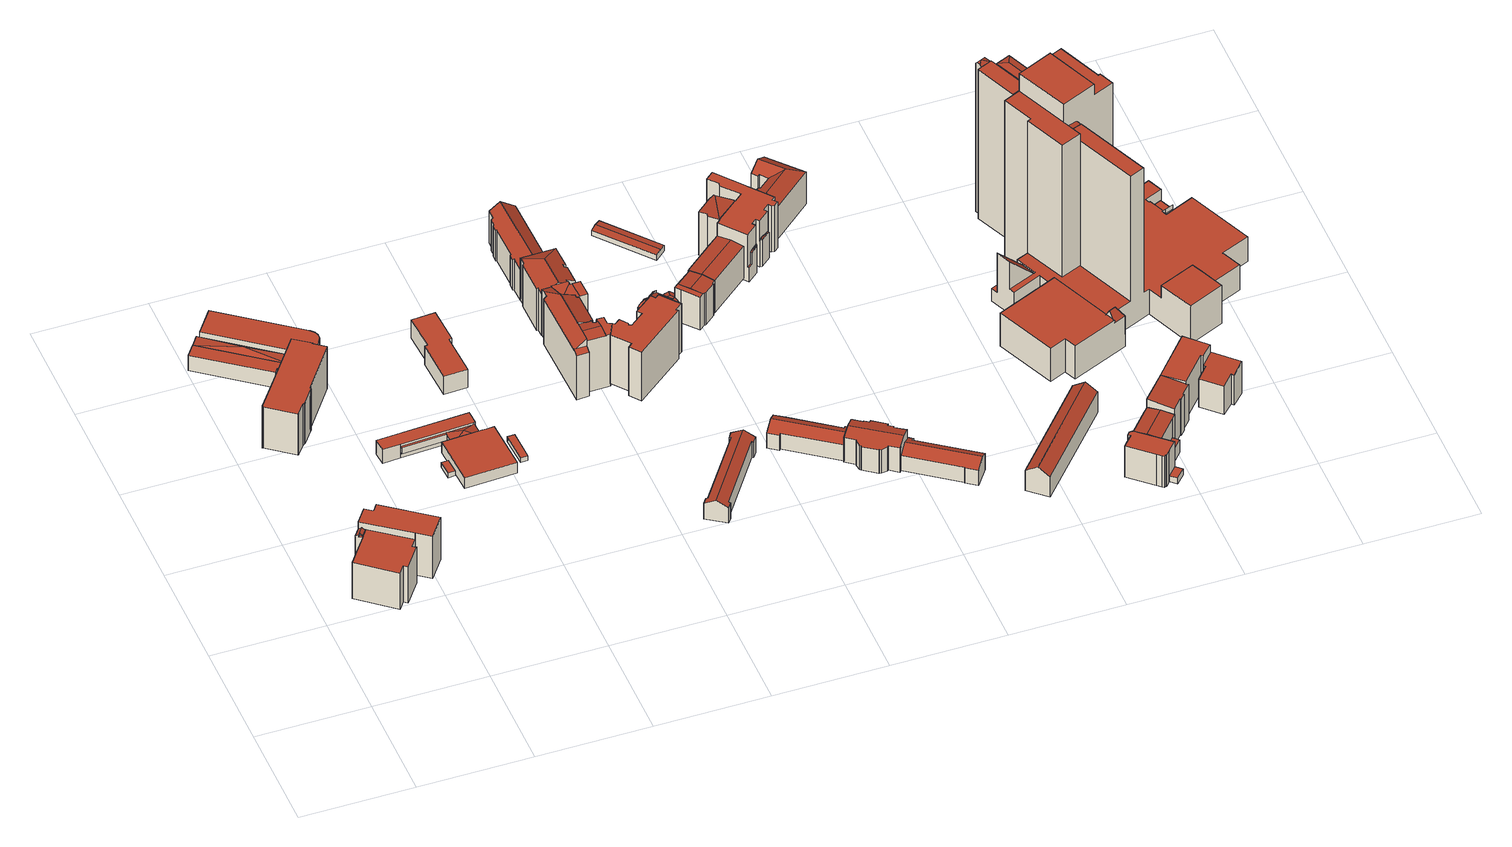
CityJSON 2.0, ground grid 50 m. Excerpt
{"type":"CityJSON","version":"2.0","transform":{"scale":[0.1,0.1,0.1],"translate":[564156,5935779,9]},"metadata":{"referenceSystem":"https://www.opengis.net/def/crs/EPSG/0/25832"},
"CityObjects":{
"building1":{"type":"Building","attributes":{"Gemeindeschluessel":"02000000","Geometrietyp2DReferenz":"3000","function":"31001_2010","roofType":"1000","measuredHeight":22.78,"storeysAboveGround":6},"geometry":[{"type":"MultiSurface","lod":"2","boundaries":[[[0,1,2,3]],[[4,0,5,6]],[[7,8,9,10]],[[10,9,11,12]],[[13,14,15,16]],[[16,15,17,18]],[[0,3,5]],[[19,20,21,22]],[[5,3,23,6]],[[24,25,19,22,13,16,18,7,10,12,26,27,28,29,30]],[[31,32,33,34,35,36,37,38]],[[26,12,11,39,4,6,23,40]],[[41,38,37,27,26,40]],[[31,38,41,2,1,42,43]],[[34,33,24,30]],[[35,34,30,29]],[[33,32,25,24]],[[36,35,29,28]],[[19,25,32,31,43,20]],[[37,36,28,27]],[[8,7,18,17]],[[14,13,22,21]],[[42,1,0,4,39]],[[41,40,23,3,2]],[[42,39,11,9,8,17,15,14,21,20,43]]],"semantics":{"surfaces":[{"type":"RoofSurface"},{"type":"WallSurface"},{"type":"GroundSurface"}],"values":[0,0,1,1,1,1,1,1,1,2,0,1,1,1,1,1,1,1,1,1,1,1,1,0,0]}}]},
"building2":{"type":"Building","attributes":{"Gemeindeschluessel":"02000000","Geometrietyp2DReferenz":"3000","function":"31001_2010","roofType":"1000","measuredHeight":22.19,"storeysAboveGround":6},"geometry":[{"type":"MultiSurface","lod":"2","boundaries":[[[44,45,46,47,48,49]],[[50,51,52]],[[51,53,54,52]],[[51,55,53]],[[50,56,55,51]],[[57,45,44,58]],[[58,44,49,59]],[[60,61,62,63]],[[63,62,64,65]],[[66,67,68,69]],[[69,68,70,71]],[[71,70,61,60]],[[72,73,74,75]],[[75,74,76,77]],[[77,76,78,79]],[[79,78,80,81]],[[81,80,82,83]],[[83,82,84,85]],[[85,84,86,87]],[[87,86,88,89]],[[89,88,90,91]],[[91,90,92,93]],[[93,92,94,95]],[[96,56,50,97]],[[46,98,99,47]],[[100,101,102,103]],[[103,102,104,105]],[[106,107,108,109]],[[109,108,110,111]],[[111,110,112,113]],[[113,112,114,115]],[[115,114,116,117]],[[117,116,118,119]],[[119,118,120,121]],[[95,94,122,123]],[[123,122,124,125]],[[126,54,53,55,56,96,127,128]],[[124,122,94,92,90,88,86,84,82,80,78,76,74,73,104,102,101,129,130,99,98,131,64,62,61,70,68,67]],[[132,133,100,103,105,72,75,77,79,81,83,85,87,89,91,93,95,123,125,66,69,71,60,63,65,134,57,58,59,126,128,135,136,137,106,109,111,113,115,117,119,121]],[[138,127,96,97,139,140,120,118,116,114,112,110,108,107,141,142]],[[126,59,49,48,52,54]],[[138,142,136,135]],[[127,138,135,128]],[[120,140,132,121]],[[100,133,129,101]],[[133,132,140,139,130,129]],[[72,105,104,73]],[[66,125,124,67]],[[134,65,64,131]],[[141,107,106,137]],[[142,141,137,136]],[[57,134,131,98,46,45]],[[47,99,130,139,97,50,52,48]]],"semantics":{"surfaces":[{"type":"RoofSurface"},{"type":"WallSurface"},{"type":"GroundSurface"}],"values":[0,0,0,0,0,1,1,1,1,1,1,1,1,1,1,1,1,1,1,1,1,1,1,1,1,1,1,1,1,1,1,1,1,1,1,1,1,0,2,0,1,1,1,1,1,1,1,1,1,1,1,1,1]}}]},
"building3":{"type":"Building","attributes":{"Gemeindeschluessel":"02000000","Geometrietyp2DReferenz":"3000","function":"51009_1610","roofType":"1000","measuredHeight":2.43},"geometry":[{"type":"MultiSurface","lod":"2","boundaries":[[[143,144,145,146]],[[147,148,149,150]],[[147,146,145,148]],[[148,145,144,149]],[[149,144,143,150]],[[150,143,146,147]]],"semantics":{"surfaces":[{"type":"RoofSurface"},{"type":"GroundSurface"},{"type":"WallSurface"}],"values":[0,1,2,2,2,2]}}]},
"building4":{"type":"Building","attributes":{"Gemeindeschluessel":"02000000","Geometrietyp2DReferenz":"3000","function":"31001_2050","roofType":"1000","measuredHeight":7.3,"storeysAboveGround":1},"geometry":[{"type":"MultiSurface","lod":"2","boundaries":[[[151,152,153,154,155,156,157]],[[158,159,160,161,162,163,164]],[[158,154,153,159]],[[159,153,152,160]],[[160,152,151,161]],[[162,157,156,163]],[[163,156,155,164]],[[162,161,151,157]],[[158,164,155,154]]],"semantics":{"surfaces":[{"type":"RoofSurface"},{"type":"GroundSurface"},{"type":"WallSurface"}],"values":[0,1,2,2,2,2,2,2,2]}}]},
"building5":{"type":"Building","attributes":{"Gemeindeschluessel":"02000000","Geometrietyp2DReferenz":"3000","function":"51009_1610","roofType":"3500","measuredHeight":5.25},"geometry":[{"type":"MultiSurface","lod":"2","boundaries":[[[165,166,167,168,169,170]],[[168,171,169]],[[172,168,167]],[[172,171,168]],[[165,170,173,174]],[[175,166,165,176]],[[177,174,173,178]],[[178,173,170,169,171,179]],[[175,176,177,178,179,180]],[[177,176,165,174]],[[180,179,171,172]],[[175,180,172,167,166]]],"semantics":{"surfaces":[{"type":"RoofSurface"},{"type":"WallSurface"},{"type":"GroundSurface"}],"values":[0,0,0,0,0,1,1,1,2,1,1,1]}}]},
"building6":{"type":"Building","attributes":{"Gemeindeschluessel":"02000000","Geometrietyp2DReferenz":"3000","function":"31001_3091","roofType":"1000","measuredHeight":5.69,"storeysAboveGround":1},"geometry":[{"type":"MultiSurface","lod":"2","boundaries":[[[181,182,183,184,185,186,187]],[[188,189,190,191,192,193,194]],[[188,187,186,189]],[[189,186,185,190]],[[190,185,184,191]],[[191,184,183,192]],[[192,183,182,193]],[[193,182,181,194]],[[194,181,187,188]]],"semantics":{"surfaces":[{"type":"RoofSurface"},{"type":"GroundSurface"},{"type":"WallSurface"}],"values":[0,1,2,2,2,2,2,2,2]}}]},
"building7":{"type":"Building","attributes":{"Gemeindeschluessel":"02000000","Geometrietyp2DReferenz":"3000","function":"51009_1610","roofType":"1000","measuredHeight":2.46},"geometry":[{"type":"MultiSurface","lod":"2","boundaries":[[[195,196,197,198]],[[199,200,201,202]],[[199,198,197,200]],[[200,197,196,201]],[[201,196,195,202]],[[202,195,198,199]]],"semantics":{"surfaces":[{"type":"RoofSurface"},{"type":"GroundSurface"},{"type":"WallSurface"}],"values":[0,1,2,2,2,2]}}]},
"building8":{"type":"Building","attributes":{"Gemeindeschluessel":"02000000","Geometrietyp2DReferenz":"3000","function":"31001_2420","roofType":"1000","measuredHeight":9.76,"storeysAboveGround":2},"geometry":[{"type":"MultiSurface","lod":"2","boundaries":[[[203,204,205,206,207,208,209,210]],[[211,212,213,214,215,216,217,218]],[[211,210,209,212]],[[212,209,208,213]],[[213,208,207,214]],[[214,207,206,215]],[[215,206,205,216]],[[216,205,204,217]],[[217,204,203,218]],[[218,203,210,211]]],"semantics":{"surfaces":[{"type":"RoofSurface"},{"type":"GroundSurface"},{"type":"WallSurface"}],"values":[0,1,2,2,2,2,2,2,2,2]}}]},
"building9":{"type":"Building","attributes":{"Gemeindeschluessel":"02000000","Geometrietyp2DReferenz":"3000","function":"31001_1100","roofType":"2100","measuredHeight":28.97,"storeysAboveGround":7},"geometry":[{"type":"MultiSurface","lod":"2","boundaries":[[[219,220,221,222,223]],[[224,225,226,227,228]],[[226,229,230,231,232]],[[233,234,235,236,237,230,229]],[[238,239,240,241,242,243,244,245,246]],[[247,248,249,250,251,252,253,254,239,255]],[[256,257,258,248,247]],[[259,260,261,262]],[[258,263,264,265,266,267,268,249]],[[269,270,271,272]],[[221,273,222]],[[274,223,222]],[[275,220,219,276]],[[226,225,229]],[[226,232,227]],[[229,225,246,245,233]],[[277,244,243,278]],[[278,243,242,279]],[[279,242,241,280]],[[239,238,281,255]],[[281,238,246,225]],[[239,254,240]],[[282,253,252,283]],[[283,252,251,284]],[[285,261,260,286]],[[235,259,262,236]],[[287,267,266,288]],[[288,266,265,289]],[[289,265,264,290]],[[257,263,258]],[[249,268,250]],[[276,219,223,274,270,269]],[[291,275,276,269,272,292,293,294,285,286,295,277,278,279,280,282,283,284,287,288,289,290]],[[281,225,224,271,270,274,222,273,296,297]],[[291,290,264,263,257,256,297,296]],[[258,249,248]],[[287,284,251,250,268,267]],[[282,280,241,240,254,253]],[[277,295,234,233,245,244]],[[295,286,260,259,235,234]],[[285,294,237,236,262,261]],[[294,293,231,230,237]],[[293,292,228,227,232,231]],[[275,291,296,273,221,220]],[[281,297,256,247,255]],[[292,272,271,224,228]]],"semantics":{"surfaces":[{"type":"RoofSurface"},{"type":"WallSurface"},{"type":"GroundSurface"}],"values":[0,0,0,0,0,0,0,0,0,1,1,1,1,1,1,1,1,1,1,1,1,1,1,1,1,1,1,1,1,1,1,1,2,0,1,1,1,1,1,1,1,1,1,1,1,1]}}]},
"building10":{"type":"Building","attributes":{"Gemeindeschluessel":"02000000","Geometrietyp2DReferenz":"3000","function":"31001_1010","roofType":"3100","measuredHeight":10.94,"storeysAboveGround":2},"geometry":[{"type":"MultiSurface","lod":"2","boundaries":[[[298,299,300,301,302,303,304,305]],[[306,307,308,309,310,311,299,298]],[[312,305,304,313]],[[313,304,303,314]],[[314,303,302,315]],[[315,302,301,316]],[[316,301,300,317]],[[318,311,310,319]],[[319,310,309,320]],[[320,309,308,321]],[[321,308,307,322]],[[322,307,306,323]],[[323,306,298,305,312]],[[317,300,299,311,318]],[[317,318,319,320,321,322,323,312,313,314,315,316]]],"semantics":{"surfaces":[{"type":"RoofSurface"},{"type":"WallSurface"},{"type":"GroundSurface"}],"values":[0,0,1,1,1,1,1,1,1,1,1,1,1,1,2]}}]},
"building11":{"type":"Building","attributes":{"Gemeindeschluessel":"02000000","Geometrietyp2DReferenz":"3000","function":"31001_1010","roofType":"3200","measuredHeight":26.16,"storeysAboveGround":7},"geometry":[{"type":"MultiSurface","lod":"2","boundaries":[[[324,325,326,327,328,329,330,331]],[[332,329,328,333]],[[327,334,335,336,337,338,339,340,333,328]],[[341,331,330,342]],[[343,326,325,344]],[[344,325,324,345]],[[345,324,331,341]],[[346,340,339,347]],[[347,339,338,348]],[[348,338,337,349]],[[349,337,336,350]],[[350,336,335,351]],[[351,335,334,352]],[[343,344,345,341,342,353,354,346,347,348,349,350,351,352]],[[346,354,333,340]],[[354,353,332,333]],[[343,352,334,327,326]],[[353,342,330,329,332]]],"semantics":{"surfaces":[{"type":"RoofSurface"},{"type":"WallSurface"},{"type":"GroundSurface"}],"values":[0,0,0,1,1,1,1,1,1,1,1,1,1,2,1,1,1,1]}}]},
"building12":{"type":"Building","attributes":{"Gemeindeschluessel":"02000000","Geometrietyp2DReferenz":"3000","function":"31001_1010","roofType":"3100","measuredHeight":20.67,"storeysAboveGround":5},"geometry":[{"type":"MultiSurface","lod":"2","boundaries":[[[355,356,357,358,359,360,361,362,363,364,365,366,367,368]],[[367,369,370,371,372,373,368]],[[374,359,358,375]],[[375,358,357,376]],[[376,357,356,377]],[[377,356,355,378]],[[379,366,365,380]],[[380,365,364,381]],[[381,364,363,382]],[[382,363,362,383]],[[383,362,361,384]],[[384,361,360,385]],[[385,360,359,374]],[[386,373,372,387]],[[387,372,371,388]],[[388,371,370,389]],[[389,370,369,390]],[[378,355,368,373,386]],[[390,369,367,366,379]],[[390,379,380,381,382,383,384,385,374,375,376,377,378,386,387,388,389]]],"semantics":{"surfaces":[{"type":"RoofSurface"},{"type":"WallSurface"},{"type":"GroundSurface"}],"values":[0,0,1,1,1,1,1,1,1,1,1,1,1,1,1,1,1,1,1,2]}}]},
"building13":{"type":"Building","attributes":{"Gemeindeschluessel":"02000000","Geometrietyp2DReferenz":"3000","function":"31001_1120","roofType":"1000","measuredHeight":26.1,"storeysAboveGround":7},"geometry":[{"type":"MultiSurface","lod":"2","boundaries":[[[391,392,393,394]],[[392,395,396,393]],[[397,398,399,392,391]],[[399,395,392]],[[400,401,402,403]],[[404,405,406,407]],[[408,409,410,411]],[[411,410,412,413]],[[414,415,416,417]],[[417,416,418,419]],[[420,421,422,423]],[[397,424,425,398]],[[426,427,428,429]],[[429,428,430,431]],[[431,430,432,433]],[[433,432,434,435]],[[436,396,395,399,398,425,427,426]],[[414,417,419,400,403,437,404,407,408,411,413,420,423,438,439,436,426,429,431,433,435]],[[418,416,415,434,432,430,428,427,425,424,440,422,421,412,410,409,406,405,441,402,401]],[[434,415,414,435]],[[439,438,440,424,397,391,394]],[[436,439,394,393,396]],[[422,440,438,423]],[[412,421,420,413]],[[418,401,400,419]],[[406,409,408,407]],[[441,405,404,437]],[[402,441,437,403]]],"semantics":{"surfaces":[{"type":"RoofSurface"},{"type":"WallSurface"},{"type":"GroundSurface"}],"values":[0,0,0,0,1,1,1,1,1,1,1,1,1,1,1,1,1,2,0,1,1,1,1,1,1,1,1,1]}}]},
"building14":{"type":"Building","attributes":{"Gemeindeschluessel":"02000000","Geometrietyp2DReferenz":"3000","function":"31001_1010","roofType":"3100","measuredHeight":13.82,"storeysAboveGround":2},"geometry":[{"type":"MultiSurface","lod":"2","boundaries":[[[442,443,444,445,446,447,448,449]],[[450,451,452,453,454,455,456,457,449,458]],[[456,459,460,461,462,463,464,442,457]],[[455,465,466,467,468,469,470,471,472,459]],[[473,474,475]],[[474,476,477,475]],[[474,478,479,480,481,482,483,484,476]],[[473,485,478,474]],[[486,447,446,487]],[[487,446,445,488]],[[488,445,444,489]],[[464,443,442]],[[449,448,458]],[[490,453,452,491]],[[491,452,451,492]],[[492,451,450,493]],[[475,463,462,473]],[[454,465,455]],[[459,472,460]],[[494,471,470,495]],[[495,470,469,496]],[[496,469,468,497]],[[497,468,467,498]],[[498,467,466,499]],[[500,484,483,501]],[[501,483,482,502]],[[502,482,481,503]],[[503,481,480,504]],[[504,480,479,505]],[[490,491,492,493,486,487,488,489,506,507,500,501,502,503,504,505,508,509,494,495,496,497,498,499]],[[507,506,464,463,475,477]],[[509,508,485,473,462,461]],[[508,505,479,478,485]],[[500,507,477,476,484]],[[494,509,461,460,472,471]],[[490,499,466,465,454,453]],[[455,459,456]],[[442,449,457]],[[486,493,450,458,448,447]],[[506,489,444,443,464]]],"semantics":{"surfaces":[{"type":"RoofSurface"},{"type":"WallSurface"},{"type":"GroundSurface"}],"values":[0,0,0,0,0,0,0,0,1,1,1,1,1,1,1,1,1,1,1,1,1,1,1,1,1,1,1,1,1,2,1,1,1,1,1,1,1,1,1,1]}}]},
"building15":{"type":"Building","attributes":{"Gemeindeschluessel":"02000000","Geometrietyp2DReferenz":"3000","function":"31001_1010","roofType":"3100","measuredHeight":10.68,"storeysAboveGround":2},"geometry":[{"type":"MultiSurface","lod":"2","boundaries":[[[510,511,512,513,514,515]],[[516,512,511,517]],[[517,511,510,518]],[[518,510,515,519]],[[520,521,522,523]],[[523,522,524,525]],[[525,524,526,527]],[[528,529,530,531]],[[532,516,517,518,519,520,523,525,527,528,531]],[[533,532,531,530]],[[529,528,527,526]],[[516,532,533,513,512]],[[520,519,515,514,521]],[[529,526,524,522,521,514,513,533,530]]],"semantics":{"surfaces":[{"type":"RoofSurface"},{"type":"WallSurface"},{"type":"GroundSurface"}],"values":[0,1,1,1,1,1,1,1,2,1,1,1,1,0]}}]},
"building16":{"type":"Building","attributes":{"Gemeindeschluessel":"02000000","Geometrietyp2DReferenz":"3000","function":"31001_2010","roofType":"3100","measuredHeight":17.9,"storeysAboveGround":6},"geometry":[{"type":"MultiSurface","lod":"2","boundaries":[[[534,535,536,537,538,539,540]],[[541,542,543,544,479,545,546,534,540]],[[547,548,549,550,551,552,553]],[[546,554,555,556,557,558,559,535,534]],[[560,561,554,546,545]],[[562,540,539,563]],[[563,539,538,564]],[[564,538,537,565]],[[565,537,536,566]],[[567,479,544,568]],[[568,544,543,569]],[[569,543,542,570]],[[570,542,541,571]],[[572,548,547]],[[553,552,573]],[[574,551,550,575]],[[575,550,549,576]],[[577,559,558,578]],[[578,558,557,579]],[[579,557,556,580]],[[580,556,555,581]],[[560,582,583,561]],[[584,585,586,587]],[[588,589,590,591]],[[591,590,592,593]],[[584,587,574,575,576,594,567,568,569,570,571,562,563,564,565,566,577,578,579,580,581,595,596,588,591,593]],[[567,594,597,582,560,545,479]],[[595,581,555,554,561,583]],[[588,596,598,599,589]],[[585,584,593,592]],[[547,553,600]],[[598,596,595,583]],[[574,587,586,573,552,551]],[[594,576,549,548,572,597]],[[562,571,541,540]],[[577,566,536,535,559]],[[600,553,573,586,585,592,590,589,599]],[[600,599,598,583,582,597,572,547]]],"semantics":{"surfaces":[{"type":"RoofSurface"},{"type":"WallSurface"},{"type":"GroundSurface"}],"values":[0,0,0,0,0,1,1,1,1,1,1,1,1,1,1,1,1,1,1,1,1,1,1,1,1,2,1,1,1,1,1,1,1,1,1,1,0,0]}}]},
"building17":{"type":"Building","attributes":{"Gemeindeschluessel":"02000000","Geometrietyp2DReferenz":"3000","function":"31001_2460","roofType":"3100","measuredHeight":3.39,"storeysAboveGround":1},"geometry":[{"type":"MultiSurface","lod":"2","boundaries":[[[601,602,603,604]],[[602,605,606,603]],[[607,601,604,608]],[[609,606,605,610]],[[610,605,602,601,607]],[[608,604,603,606,609]],[[608,609,610,607]]],"semantics":{"surfaces":[{"type":"RoofSurface"},{"type":"WallSurface"},{"type":"GroundSurface"}],"values":[0,0,1,1,1,1,2]}}]},
"building18":{"type":"Building","attributes":{"name":"Griechisch-Orthoxe Kirche","Gemeindeschluessel":"02000000","Geometrietyp2DReferenz":"3000","function":"31001_3040","roofType":"3100","measuredHeight":14.42,"storeysAboveGround":1},"geometry":[{"type":"MultiSurface","lod":"2","boundaries":[[[611,612,613,614,615,616,617,618,619,620,621,622,623,624]],[[625,626,627,628]],[[629,630,631,632]],[[632,631,633,634]],[[634,633,635,636]],[[637,638,639,640]],[[640,639,626,625]],[[641,623,622,642]],[[642,622,621,643]],[[643,621,620,644]],[[644,620,619,645]],[[645,619,618,646]],[[646,618,617,647]],[[647,617,616,648]],[[648,616,615,649]],[[649,615,614,650]],[[650,614,613,651]],[[651,613,612,652]],[[653,654,655,656]],[[656,655,657,658]],[[658,657,659,660]],[[660,659,661,662]],[[662,661,663,664]],[[629,632,634,636,653,656,658,660,662,664,637,640,625,628,641,642,643,644,645,646,647,648,649,650,651,652]],[[638,637,664,663]],[[654,653,636,635]],[[629,652,612,611,630]],[[641,628,627,624,623]],[[654,635,633,631,630,611,624,627,626,639,638,663,661,659,657,655]]],"semantics":{"surfaces":[{"type":"RoofSurface"},{"type":"WallSurface"},{"type":"GroundSurface"}],"values":[0,1,1,1,1,1,1,1,1,1,1,1,1,1,1,1,1,1,1,1,1,1,1,2,1,1,1,1,0]}}]},
"building19":{"type":"Building","attributes":{"Gemeindeschluessel":"02000000","Geometrietyp2DReferenz":"3000","function":"31001_1010","roofType":"3100","measuredHeight":17.91,"storeysAboveGround":6},"geometry":[{"type":"MultiSurface","lod":"2","boundaries":[[[665,666,667,668]],[[669,668,667,670]],[[665,671,672,666]],[[673,674,675,669,670,676,677,678]],[[679,680,681,672,671,682,683]],[[684,680,679,685]],[[679,683,674,673,685]],[[684,685,673,678]],[[678,677,681,680,684]],[[672,681,677,676]],[[669,675,682,671,665,668]],[[676,670,667,666,672]],[[683,682,675,674]]],"semantics":{"surfaces":[{"type":"RoofSurface"},{"type":"WallSurface"},{"type":"GroundSurface"}],"values":[0,1,1,2,0,0,1,1,1,1,1,1,1]}}]},
"building20":{"type":"Building","attributes":{"Gemeindeschluessel":"02000000","Geometrietyp2DReferenz":"3000","function":"31001_1110","roofType":"3100","measuredHeight":10.46,"storeysAboveGround":2},"geometry":[{"type":"MultiSurface","lod":"2","boundaries":[[[686,687,688,689,690,691]],[[692,688,687,693]],[[693,687,686,694]],[[694,686,691,695]],[[696,697,698,699]],[[699,698,700,701]],[[702,703,704,705]],[[692,693,694,695,706,702,705,696,699,701]],[[697,696,705,704]],[[703,702,706,707]],[[692,701,700,689,688]],[[706,695,691,690,707]],[[703,707,690,689,700,698,697,704]]],"semantics":{"surfaces":[{"type":"RoofSurface"},{"type":"WallSurface"},{"type":"GroundSurface"}],"values":[0,1,1,1,1,1,1,2,1,1,1,1,0]}}]},
"building21":{"type":"Building","attributes":{"Gemeindeschluessel":"02000000","Geometrietyp2DReferenz":"3000","function":"31001_1120","roofType":"1000","measuredHeight":24.84,"storeysAboveGround":6},"geometry":[{"type":"MultiSurface","lod":"2","boundaries":[[[708,709,710,711,712,713,714]],[[715,716,711,710]],[[717,718,719,720]],[[721,722,723]],[[724,725,726,721,723]],[[727,726,725]],[[728,729,730]],[[731,732,733,729,728]],[[734,732,731]],[[735,714,713,736]],[[736,713,712,737]],[[738,709,708,739]],[[739,708,714,735]],[[740,741,742,743]],[[744,715,710,745]],[[729,746,747,730]],[[748,747,749,750]],[[750,749,751,752]],[[752,751,753,754]],[[718,724,723,719]],[[755,756,757,758]],[[758,757,759,760]],[[761,762,763,764]],[[765,766,767,768]],[[769,770,771,772]],[[754,753,773,722,721,726,727,774]],[[775,734,731,728,730,747,748]],[[761,764,776,777,775,748,750,752,754,774,778,740,743,738,739,735,736,737,779,780,781,782,783,765,768,755,758,760,769,772]],[[784,773,753,751,749,747,746,785,763,762,771,770,759,757,756,767,766,786,787,788,789,744,745,742,741]],[[784,741,740,778,717,720]],[[789,788,781,780]],[[763,785,776,764]],[[767,756,755,768]],[[778,774,727,725,724,718,717]],[[775,777,733,732,734]],[[771,762,761,772]],[[759,770,769,760]],[[788,787,782,781]],[[786,766,765,783]],[[787,786,783,782]],[[777,776,785,746,729,733]],[[780,779,716,715,744,789]],[[773,784,720,719,723,722]],[[738,743,742,745,710,709]],[[779,737,712,711,716]]],"semantics":{"surfaces":[{"type":"RoofSurface"},{"type":"WallSurface"},{"type":"GroundSurface"}],"values":[0,0,0,0,0,0,0,0,0,1,1,1,1,1,1,1,1,1,1,1,1,1,1,1,1,1,1,2,0,1,1,1,1,1,1,1,1,1,1,1,1,1,1,1,1]}}]},
"building22":{"type":"Building","attributes":{"Gemeindeschluessel":"02000000","Geometrietyp2DReferenz":"3000","function":"31001_1010","roofType":"3100","measuredHeight":20.92,"storeysAboveGround":5},"geometry":[{"type":"MultiSurface","lod":"2","boundaries":[[[790,791,792,793]],[[793,792,794,795]],[[755,796,797,798]],[[758,755,798,799,800,790,793,795,801,802]],[[803,804,805,806,807,797,796]],[[803,796,755,758,808]],[[791,790,800,806,805]],[[809,802,801,810]],[[801,795,794,811,810]],[[808,758,802,809]],[[807,806,800,799]],[[797,807,799,798]],[[804,809,810,811]],[[804,811,794,792,791,805]],[[808,809,804,803]]],"semantics":{"surfaces":[{"type":"WallSurface"},{"type":"GroundSurface"},{"type":"RoofSurface"}],"values":[0,0,0,1,2,0,0,0,0,0,0,0,2,2,2]}}]},
"building23":{"type":"Building","attributes":{"Gemeindeschluessel":"02000000","Geometrietyp2DReferenz":"3000","function":"31001_1010","roofType":"3100","measuredHeight":14.62,"storeysAboveGround":3},"geometry":[{"type":"MultiSurface","lod":"2","boundaries":[[[812,813,814,815]],[[816,814,813,817]],[[818,816,817,819]],[[819,817,813,812,820]],[[821,815,814,816,818]],[[820,812,815,821]],[[820,821,818,819]]],"semantics":{"surfaces":[{"type":"RoofSurface"},{"type":"WallSurface"},{"type":"GroundSurface"}],"values":[0,0,1,1,1,1,2]}}]},
"building24":{"type":"Building","attributes":{"Gemeindeschluessel":"02000000","Geometrietyp2DReferenz":"3000","function":"31001_1120","roofType":"1000","measuredHeight":16.77,"storeysAboveGround":5},"geometry":[{"type":"MultiSurface","lod":"2","boundaries":[[[822,823,824,825]],[[826,827,828,829]],[[830,831,832,833]],[[833,832,834,835]],[[835,834,836,837]],[[837,836,838,839]],[[839,838,840,841]],[[841,840,827,826]],[[842,843,844,845]],[[845,844,846,847]],[[847,846,848,849]],[[849,848,850,851]],[[851,850,852,853]],[[824,854,855,825]],[[856,823,822,857]],[[858,830,833,835,837,839,841,826,829,842,845,847,849,851,853,856,857]],[[854,824,823,856,853,852]],[[858,857,822,825,855]],[[831,830,858,855]],[[843,842,829,828]],[[843,828,827,840,838,836,834,832,831,855,854,852,850,848,846,844]]],"semantics":{"surfaces":[{"type":"RoofSurface"},{"type":"WallSurface"},{"type":"GroundSurface"}],"values":[0,1,1,1,1,1,1,1,1,1,1,1,1,1,1,2,1,1,1,1,0]}}]},
"building25":{"type":"Building","attributes":{"Gemeindeschluessel":"02000000","Geometrietyp2DReferenz":"3000","function":"31001_1130","roofType":"3100","measuredHeight":17.39,"storeysAboveGround":5},"geometry":[{"type":"MultiSurface","lod":"2","boundaries":[[[859,860,861,862,863]],[[862,864,865,863]],[[866,867,868,869]],[[870,871,872,873]],[[873,872,874,875]],[[876,861,860,877]],[[877,860,859,878]],[[866,869,879,870,873,875,880,881,876,877,878]],[[880,875,874,882,883]],[[866,878,859,863,865,867]],[[876,881,884,864,862,861]],[[884,881,880,883]],[[879,869,868,885,886]],[[871,870,879,886]],[[885,868,867,865,864,884,883,882]],[[885,882,874,872,871,886]]],"semantics":{"surfaces":[{"type":"RoofSurface"},{"type":"WallSurface"},{"type":"GroundSurface"}],"values":[0,1,1,1,1,1,1,2,1,1,1,1,1,1,0,0]}}]},
"building26":{"type":"Building","attributes":{"Gemeindeschluessel":"02000000","Geometrietyp2DReferenz":"3000","function":"31001_1010","roofType":"1000","measuredHeight":20.57,"storeysAboveGround":5},"geometry":[{"type":"MultiSurface","lod":"2","boundaries":[[[887,888,889,890,891,892,893,894,895]],[[896,897,898,899,900,901,902,903,904]],[[896,895,894,897]],[[897,894,893,898]],[[898,893,892,899]],[[899,892,891,900]],[[900,891,890,901]],[[901,890,889,902]],[[902,889,888,903]],[[903,888,887,904]],[[904,887,895,896]]],"semantics":{"surfaces":[{"type":"RoofSurface"},{"type":"GroundSurface"},{"type":"WallSurface"}],"values":[0,1,2,2,2,2,2,2,2,2,2]}}]},
"building27":{"type":"Building","attributes":{"Gemeindeschluessel":"02000000","Geometrietyp2DReferenz":"3000","function":"31001_1010","roofType":"1000","measuredHeight":20.24,"storeysAboveGround":4},"geometry":[{"type":"MultiSurface","lod":"2","boundaries":[[[905,906,907,908]],[[908,907,909,910]],[[909,907,906,911,912,913]],[[905,908,910,914,915,916]],[[914,910,909,913]],[[905,916,911,906]],[[916,915,912,911]],[[915,914,913,912]]],"semantics":{"surfaces":[{"type":"WallSurface"},{"type":"RoofSurface"},{"type":"GroundSurface"}],"values":[0,0,1,2,0,0,0,0]}}]},
"building28":{"type":"Building","attributes":{"Gemeindeschluessel":"02000000","Geometrietyp2DReferenz":"3000","function":"31001_1010","roofType":"1000","measuredHeight":17.26,"storeysAboveGround":4},"geometry":[{"type":"MultiSurface","lod":"2","boundaries":[[[917,918,919,920,921,922,923,924]],[[925,926,927,928,929,930,931,932]],[[925,924,923,926]],[[926,923,922,927]],[[927,922,921,928]],[[928,921,920,929]],[[929,920,919,930]],[[930,919,918,931]],[[931,918,917,932]],[[932,917,924,925]]],"semantics":{"surfaces":[{"type":"RoofSurface"},{"type":"GroundSurface"},{"type":"WallSurface"}],"values":[0,1,2,2,2,2,2,2,2,2]}}]},
"building29":{"type":"Building","attributes":{"Gemeindeschluessel":"02000000","Geometrietyp2DReferenz":"3000","function":"31001_3020","roofType":"1000","measuredHeight":93.83,"storeysAboveGround":21},"geometry":[{"type":"MultiSurface","lod":"2","boundaries":[[[933,934,935,936,937]],[[938,939,940,941,942,943,944,945]],[[946,947,948,949]],[[950,947,946]],[[951,952,953,947,950]],[[953,954,948,947]],[[955,956,957,958]],[[959,960,961,939,962]],[[956,963,964,965,957]],[[964,966,965]],[[963,967,966,964]],[[968,969,970,971]],[[972,968,971]],[[973,969,968,972]],[[967,963,956]],[[974,975,976,977,978]],[[979,980,981,982,983]],[[984,985,986,981,980]],[[986,987,982,981]],[[988,989,990,991]],[[992,993,994,995]],[[996,997,998,999]],[[1000,1001,1002,1003]],[[1004,937,936,1005]],[[934,933,1006]],[[934,1007,935]],[[1008,945,944,1009]],[[951,944,943,952]],[[958,941,940,955]],[[939,938,962]],[[1010,1011,1012,1013]],[[1014,1015,1016,1017]],[[984,1018,985]],[[1019,1020,1021,1022,1023]],[[994,1024,1025,995]],[[960,972,971,961]],[[975,974,1026]],[[975,1027,976]],[[1028,983,982,1025]],[[1029,1030,1020,1019]],[[995,1025,982,987,992]],[[1031,1032,1033,1034]],[[1035,1036,1037,1038]],[[1039,1040,1041,1042]],[[1043,1044,1045,1046]],[[1046,1045,1047,1048]],[[996,991,990,997]],[[1049,1050,1051,1052]],[[988,1053,1054,989]],[[1055,1056,1057,1041,1040,1058]],[[1059,1060,1061,1003,1002]],[[1009,944,951,950,946,949,1062]],[[1063,942,941,958,957,965,966,1064]],[[1064,966,967,1065,1066,1067]],[[1034,1033,1068,1069,1070,1071,978,977,1072]],[[1073,1074,1075,1076,1030,1029,1077,1078]],[[1079,1080,1081,1082]],[[1083,1055,1058,1084,1074,1073]],[[1050,1049,1080,1079,1032,1031]],[[1085,1086,1038,1037]],[[1087,1088,1089,1090]],[[1091,993,992,987,986,985,1018,1092,1093]],[[1023,1022,1094,1013,1012]],[[1075,1074,1084,1039,1042,1047,1045,1044,1089,1088,1085,1037,1036,1054,1053,1095,1096,1097,1051,1050,1031,1034,1072]],[[1098,1099,1068,1033,1032,1079,1082,1066,1065,1100]],[[1070,1069,1101,1102,1103]],[[1071,1104,1016,1015,1094,1022,1021]],[[1105,1060,1028,1025,1024,1077,1029,1019,1023,1012,1011,1007,934,1006,1106]],[[1043,1046,1048,1107,1108,1083,1073,1078,1091,1093,1109,1000,1003,1061,1110,1111,1112,1014,1017,1113,1008,1009,1062,1114,1063,1064,1067,1081,1080,1049,1052,1115,1116,1117,1118,1035,1038,1086,1087,1090]],[[1119,1092,1018,984,979,1059,1002,1001]],[[1004,1005,1010,1013,1120]],[[1004,1120,1112,1111,1106,1006,933,937]],[[1063,1114,954,953,952,943,942]],[[1008,1113,1102,959,962,938,945]],[[1120,1013,1094,1015,1014,1112]],[[1110,1061,1060,1105]],[[961,971,970,1100,1065,967,956,955,940,939]],[[1102,1101,1099,1098,973,972,960,959]],[[1104,1071,1070,1103]],[[1101,1069,1068,1099]],[[1076,1075,1072,977,976,1027]],[[1115,1052,1051,1097]],[[1118,1117,998,997,990,989,1054]],[[1087,1086,1085,1088]],[[1043,1090,1089,1044]],[[1108,1107,1057,1056]],[[1107,1048,1047,1042,1041,1057]],[[1083,1108,1056,1055]],[[1035,1118,1054,1036]],[[1039,1084,1058,1040]],[[1095,1053,988,991,996,999]],[[1117,1116,1096,1095,999,998]],[[1116,1115,1097,1096]],[[979,984,980]],[[1081,1067,1066,1082]],[[1098,1100,970,969,973]],[[1091,1078,1077,1024,994,993]],[[1071,1021,1020,1026,974,978]],[[1113,1017,1016,1104,1103,1102]],[[1007,1011,1010,1005,936,935]],[[1114,1062,949,948,954]],[[1059,979,983,1028,1060]],[[1111,1110,1105,1106]],[[1092,1119,1109,1093]],[[1119,1001,1000,1109]],[[1076,1027,975,1026,1020,1030]]],"semantics":{"surfaces":[{"type":"RoofSurface"},{"type":"WallSurface"},{"type":"GroundSurface"}],"values":[0,0,0,0,0,0,0,0,0,0,0,0,0,0,0,0,0,0,0,0,0,0,1,1,1,1,1,1,1,1,1,1,1,1,1,1,1,1,1,1,1,1,1,1,1,1,1,1,1,0,1,1,1,1,1,1,1,1,1,1,1,1,1,0,0,0,0,0,2,0,0,1,1,1,1,1,1,1,1,1,1,1,1,1,1,1,1,1,1,1,1,1,1,1,1,1,1,1,1,1,1,1,1,1,1,0]}}]}
},
"vertices":[
[236,719,219],[256,746,219],[243,755,229],[224,729,229],[230,711,219],[224,729,219],[217,720,219],[139,586,29],[139,586,223],[173,633,223],[173,633,29],[231,710,223],[231,710,29],[336,483,29],[336,483,223],[320,495,223],[320,495,29],[294,459,223],[294,459,29],[394,590,29],[394,590,223],[408,580,223],[408,580,29],[217,720,229],[476,581,29],[419,624,29],[204,729,29],[277,827,29],[310,802,29],[333,833,29],[545,674,29],[419,623,257],[419,624,257],[476,581,257],[545,674,257],[333,833,257],[310,802,257],[277,827,257],[231,764,257],[230,711,223],[204,729,219],[231,764,219],[256,746,223],[419,623,223],
[291,1846,102],[304,1865,102],[341,1837,102],[364,1867,102],[39,2111,102],[3,2062,102],[364,1867,100],[217,2011,120],[39,2111,100],[73,2152,101],[71,2154,100],[393,1912,101],[396,1910,100],[304,1865,20],[291,1846,20],[3,2062,20],[118,1539,20],[118,1539,242],[119,1542,242],[119,1542,20],[214,1667,242],[214,1667,20],[121,1536,20],[121,1536,242],[119,1538,242],[119,1538,20],[118,1538,242],[118,1538,20],[337,1580,20],[337,1580,242],[335,1575,242],[335,1575,20],[334,1566,242],[334,1566,20],[332,1563,242],[332,1563,20],[286,1502,242],[286,1502,20],[283,1499,242],[283,1499,20],[275,1495,242],[275,1495,20],[272,1493,242],[272,1493,20],[239,1450,242],[239,1450,20],[238,1449,242],[238,1449,20],[237,1449,242],[237,1449,20],[236,1449,242],[236,1449,20],[396,1910,82],[364,1867,82],[341,1837,242],[364,1867,242],[479,1775,20],[479,1775,242],[480,1772,242],[480,1772,20],[479,1770,242],[479,1770,20],[507,2049,20],[507,2049,82],[511,2046,82],[511,2046,20],[525,2031,82],[525,2031,20],[527,2027,82],[527,2027,20],[532,2013,82],[532,2013,20],[532,2008,82],[532,2008,20],[531,1993,82],[531,1993,20],[529,1989,82],[529,1989,20],[235,1449,242],[235,1449,20],[235,1450,242],[235,1450,20],[71,2154,20],[400,1907,82],[400,1907,20],[432,1811,242],[435,1814,242],[342,1837,242],[452,1838,20],[432,1811,20],[342,1837,20],[428,1945,20],[99,2192,20],[178,2296,20],[428,1945,82],[435,1814,82],[452,1838,82],[178,2296,82],[99,2192,82],
[730,1080,81],[761,1082,81],[757,1149,81],[726,1148,81],[726,1148,56],[757,1149,56],[761,1082,56],[730,1080,56],
[928,1313,88],[932,1313,88],[929,1369,88],[929,1373,88],[529,1352,88],[533,1292,88],[609,1296,88],[929,1373,15],[929,1369,15],[932,1313,15],[928,1313,15],[609,1296,15],[533,1292,15],[529,1352,15],
[805,1295,79],[808,1228,79],[809,1228,79],[868,1271,99],[805,1306,79],[804,1306,79],[928,1313,79],[932,1235,79],[609,1296,79],[610,1284,79],[808,1228,46],[805,1295,46],[610,1284,46],[609,1296,46],[928,1313,46],[932,1235,46],
[769,999,113],[995,1011,113],[983,1237,113],[951,1235,113],[932,1235,113],[808,1228,113],[757,1226,113],[757,1226,56],[808,1228,56],[932,1235,56],[951,1235,56],[983,1237,56],[995,1011,56],[769,999,56],
[1029,1061,81],[1060,1062,81],[1055,1197,81],[1024,1196,81],[1024,1196,56],[1055,1197,56],[1060,1062,56],[1029,1061,56],
[904,1591,102],[1007,1596,102],[998,1785,102],[1012,1786,102],[1003,1949,102],[899,1944,102],[908,1783,102],[895,1782,102],[895,1782,4],[908,1783,4],[899,1944,4],[1003,1949,4],[1012,1786,4],[998,1785,4],[1007,1596,4],[904,1591,4],
[1370,1338,278],[1423,1340,278],[1422,1364,294],[1379,1363,294],[1370,1363,294],[1376,1717,297],[1417,1642,331],[1416,1728,292],[1415,1742,286],[1375,1741,286],[1417,1642,293],[1487,1731,292],[1487,1743,292],[1415,1742,292],[1478,1643,293],[1478,1644,293],[1499,1644,292],[1497,1723,292],[1487,1723,292],[1421,1467,333],[1454,1467,319],[1482,1467,307],[1482,1485,307],[1494,1485,302],[1491,1629,302],[1478,1629,307],[1478,1643,307],[1417,1642,333],[1422,1415,329],[1504,1416,329],[1503,1453,322],[1503,1467,319],[1502,1467,319],[1494,1449,322],[1482,1455,321],[1482,1467,319],[1421,1467,319],[1423,1365,319],[1505,1366,319],[1504,1380,322],[1499,1644,293],[1533,1645,293],[1531,1724,293],[1497,1723,293],[1505,1366,322],[1524,1367,322],[1551,1422,322],[1534,1430,322],[1534,1467,322],[1503,1467,322],[1363,1687,43],[1363,1687,286],[1376,1687,297],[1376,1687,43],[1422,1364,331],[1370,1363,286],[1423,1340,43],[1370,1338,43],[1478,1629,43],[1491,1629,43],[1494,1485,43],[1482,1485,43],[1421,1467,331],[1482,1455,43],[1494,1449,43],[1502,1467,43],[1531,1724,43],[1533,1645,43],[1534,1467,43],[1534,1430,43],[1551,1422,43],[1524,1367,43],[1422,1365,43],[1375,1741,43],[1487,1743,43],[1487,1723,43],[1478,1644,43],[1422,1365,331],[1423,1365,331],
[1622,442,195],[1867,789,195],[1826,819,167],[1808,793,167],[1815,788,172],[1605,491,172],[1598,496,167],[1580,471,167],[1663,413,167],[1680,437,167],[1674,441,171],[1884,738,171],[1890,734,167],[1908,760,167],[1580,471,85],[1598,496,85],[1605,491,85],[1815,788,85],[1808,793,85],[1826,819,85],[1908,760,85],[1890,734,85],[1884,738,85],[1674,441,85],[1680,437,85],[1663,413,85],
[1367,1777,260],[1374,1777,263],[1375,1741,263],[1447,1742,298],[1444,1890,298],[1370,1961,263],[1370,1928,263],[1364,1928,260],[1370,1968,260],[1521,1971,260],[1487,1743,279],[1487,1766,279],[1525,1767,260],[1524,1851,260],[1511,1851,266],[1510,1867,266],[1523,1867,260],[1364,1928,37],[1370,1928,37],[1375,1741,37],[1374,1777,37],[1367,1777,37],[1523,1867,37],[1510,1867,37],[1511,1851,37],[1524,1851,37],[1525,1767,37],[1487,1766,37],[1487,1743,37],[1370,1968,37],[1521,1971,37],
[1371,2322,205],[1372,2278,205],[1363,2278,198],[1364,2246,198],[1359,2246,195],[1359,2216,195],[1364,2216,198],[1368,2063,198],[1363,2063,194],[1363,2033,194],[1368,2033,198],[1370,1968,198],[1428,1969,240],[1419,2323,240],[1483,1970,200],[1482,2008,200],[1490,2008,194],[1483,2315,194],[1482,2325,194],[1359,2246,33],[1364,2246,33],[1363,2278,33],[1372,2278,33],[1371,2322,33],[1370,1968,33],[1368,2033,33],[1363,2033,33],[1363,2063,33],[1368,2063,33],[1364,2216,33],[1359,2216,33],[1482,2325,33],[1483,2315,33],[1490,2008,33],[1482,2008,33],[1483,1970,33],
[1714,1492,283],[1730,1526,302],[1702,1520,288],[1696,1515,283],[1737,1540,294],[1733,1545,288],[1715,1492,282],[1752,1521,282],[1745,1529,294],[1522,1363,60],[1522,1363,321],[1524,1367,321],[1524,1367,60],[1563,1417,60],[1563,1417,321],[1586,1435,321],[1586,1435,60],[1612,1401,60],[1612,1401,321],[1610,1392,321],[1610,1392,60],[1623,1388,321],[1623,1388,60],[1602,1224,60],[1602,1224,321],[1565,1271,321],[1565,1271,60],[1583,1286,321],[1583,1286,60],[1684,1435,60],[1684,1435,321],[1668,1455,321],[1668,1455,60],[1715,1492,321],[1752,1521,321],[1766,1502,60],[1766,1502,321],[1783,1515,321],[1783,1515,60],[1849,1434,321],[1849,1434,60],[1818,1409,321],[1818,1409,60],[1825,1400,321],[1825,1400,60],[1733,1545,60],[1551,1422,60],[1715,1491,60],[1696,1515,60],[1715,1491,321],[1551,1422,321],
[1814,1662,186],[1834,1678,186],[1825,1688,174],[1794,1662,174],[1785,1672,162],[1741,1635,162],[1757,1615,186],[1769,1625,186],[1769,1601,179],[1760,1594,174],[1796,1550,174],[1810,1561,182],[1816,1554,182],[1825,1561,187],[1845,1578,199],[1791,1643,199],[1757,1615,179],[1865,1595,187],[1888,1613,174],[1888,1614,174],[1888,1614,173],[1835,1679,173],[1834,1678,174],[1816,1554,187],[1832,1535,166],[1834,1537,166],[1849,1519,145],[1884,1547,145],[1872,1561,161],[1907,1590,161],[1888,1613,187],[1888,1614,103],[1875,1658,123],[1835,1679,103],[1864,1695,106],[1857,1697,103],[1890,1651,116],[1883,1658,116],[1886,1664,109],[1878,1669,113],[1872,1676,113],[1869,1685,110],[1868,1694,104],[1907,1630,103],[1741,1635,61],[1785,1672,61],[1794,1662,61],[1825,1688,61],[1810,1561,61],[1796,1550,61],[1760,1594,61],[1769,1601,61],[1907,1590,61],[1872,1561,61],[1884,1547,61],[1849,1519,61],[1834,1537,61],[1832,1535,61],[1868,1694,61],[1869,1685,61],[1872,1676,61],[1878,1669,61],[1886,1664,61],[1883,1658,61],[1834,1678,61],[1857,1697,61],[1907,1630,61],[1888,1614,61],
[2001,734,169],[2005,741,172],[2218,588,172],[2248,629,194],[1991,813,194],[1957,766,169],[2218,588,87],[2005,741,87],[2001,734,87],[1957,766,87],[2016,848,87],[2016,848,176],[2059,817,176],[2059,817,87],[2251,679,176],[2251,679,87],[2261,693,168],[2261,693,87],[2287,673,87],[2287,673,169],[2282,666,173],[2282,666,87],[2277,669,87],[2277,669,173],
[1899,1690,127],[1904,1720,119],[1896,1721,117],[1886,1719,116],[1877,1713,116],[1871,1705,117],[1868,1694,119],[1869,1685,117],[1872,1676,116],[1878,1669,117],[1886,1664,118],[1906,1631,116],[1910,1675,127],[1927,1605,239],[1907,1629,239],[1888,1614,239],[1907,1590,239],[1962,1524,239],[1981,1540,239],[1963,1562,239],[1954,1671,116],[1935,1695,116],[1926,1697,118],[1923,1706,116],[1916,1714,117],[1907,1720,118],[1906,1630,115],[1955,1670,115],[1868,1694,63],[1871,1705,63],[1877,1713,63],[1886,1719,63],[1896,1721,63],[1883,1658,63],[1886,1664,63],[1878,1669,63],[1872,1676,63],[1869,1685,63],[1907,1629,235],[1981,1540,235],[1962,1524,63],[1907,1590,63],[1888,1614,63],[1907,1720,63],[1916,1714,63],[1923,1706,63],[1926,1697,63],[1935,1695,63],[1906,1630,235],[1955,1670,235],[1992,1544,63],[1992,1544,235],[1989,1547,235],[1989,1547,63],[2052,1599,63],[2052,1599,235],[2039,1588,235],[2039,1588,63],[2041,1584,235],[2041,1584,63],[1907,1630,63],[1955,1670,63],[1979,1689,63],[1907,1630,235],[1979,1689,235],[2017,1642,242],[1945,1583,242],
[1943,1962,94],[1967,1982,99],[1777,2208,99],[1753,2187,94],[1991,2003,94],[1801,2228,94],[1943,1962,65],[1753,2187,65],[1801,2228,65],[1991,2003,65],
[2435,495,233],[2463,534,222],[2451,542,222],[2418,566,222],[2421,572,220],[2399,587,220],[2406,597,218],[2348,639,218],[2341,630,220],[2321,644,220],[2318,640,221],[2282,666,221],[2277,669,221],[2248,630,233],[2214,582,88],[2214,582,219],[2218,588,221],[2218,588,88],[2406,454,88],[2406,454,221],[2400,447,219],[2400,447,88],[2361,476,219],[2361,476,88],[2357,471,218],[2357,471,88],[2252,547,88],[2252,547,218],[2255,552,219],[2255,552,88],[2277,669,88],[2282,666,88],[2318,640,88],[2321,644,88],[2341,630,88],[2348,639,88],[2406,597,88],[2399,587,88],[2421,572,88],[2418,566,88],[2451,542,88],[2463,534,88],[2331,468,88],[2331,468,214],[2323,474,214],[2323,474,88],[2321,471,213],[2321,471,88],[2261,514,213],[2261,514,88],[2263,517,214],[2263,517,88],[2258,520,214],[2258,520,88],
[1999,1714,104],[2093,1791,104],[2075,1813,104],[1981,1736,104],[1981,1736,62],[2075,1813,62],[1999,1714,234],[2093,1791,234],[2052,1599,62],[1975,1693,62],[2000,1713,62],[2093,1791,62],[2153,1840,62],[2230,1745,62],[2013,1646,241],[2192,1793,241],[2153,1840,234],[2000,1713,234],[1975,1693,234],[2230,1745,234],[2052,1599,234],
[2618,301,170],[2617,299,169],[2664,265,169],[2697,311,194],[2437,499,194],[2406,454,170],[2664,265,89],[2617,299,89],[2618,301,89],[2406,454,89],[2489,531,89],[2489,531,169],[2479,518,176],[2479,518,89],[2720,344,176],[2720,344,89],[2451,542,89],[2451,542,175],[2459,553,169],[2459,553,89],[2463,534,89],[2463,534,175],
[2138,1913,293],[2134,1897,295],[2168,1855,304],[2206,2010,288],[2203,2013,287],[2180,1999,287],[2113,1943,287],[2263,1933,304],[2262,1942,302],[2246,1726,130],[2263,1740,130],[2258,1746,130],[2241,1732,130],[2291,1770,206],[2291,1774,194],[2258,1746,194],[2263,1740,194],[2270,1746,197],[2291,1766,205],[2291,1763,197],[2320,1792,212],[2364,1833,194],[2315,1793,194],[2321,1792,211],[2358,1819,198],[2368,1827,194],[2324,1791,198],[2113,1943,55],[2180,1999,55],[2203,2013,55],[2134,1897,55],[2138,1913,55],[2153,1840,55],[2153,1840,303],[2170,1854,303],[2170,1854,55],[2263,1933,303],[2168,1855,303],[2364,1833,303],[2315,1793,303],[2315,1793,55],[2304,1807,303],[2304,1807,55],[2281,1788,303],[2281,1788,55],[2291,1775,303],[2291,1775,55],[2341,1997,55],[2341,1997,303],[2419,1902,303],[2419,1902,55],[2404,1890,303],[2404,1890,55],[2388,1858,55],[2388,1858,303],[2379,1869,303],[2379,1869,55],[2205,2095,55],[2205,2095,303],[2238,2123,303],[2238,2123,55],[2420,1870,55],[2420,1870,303],[2401,1855,303],[2401,1855,55],[2291,1774,303],[2291,1763,55],[2324,1791,55],[2352,1847,55],[2368,1827,55],[2246,1726,55],[2262,1942,55],[2264,1933,55],[2301,1964,55],[2239,2039,55],[2241,2052,55],[2241,1732,303],[2352,1847,303],[2241,2052,303],[2239,2039,303],[2301,1964,303],[2264,1933,303],
[2434,2114,55],[2434,2114,234],[2428,2109,230],[2428,2109,55],[2407,2135,230],[2407,2135,55],[2341,1997,226],[2405,2049,227],[2405,2049,55],[2412,2041,55],[2461,2081,55],[2491,2210,55],[2615,2069,55],[2382,1948,265],[2531,2076,265],[2460,2082,233],[2461,2081,234],[2412,2041,233],[2419,1902,228],[2615,2069,228],[2491,2210,228],[2448,2171,265],
[2828,178,193],[2868,143,229],[3217,537,229],[3177,572,193],[3256,502,193],[2907,108,193],[3256,502,83],[2907,108,83],[2828,178,83],[3177,572,83],
[3409,11,106],[3447,53,106],[3420,77,106],[3382,35,106],[3227,122,74],[3227,122,241],[3235,132,241],[3235,132,74],[3377,30,74],[3377,30,241],[3362,13,241],[3362,13,74],[3359,16,241],[3359,16,74],[3353,9,241],[3353,9,74],[3345,17,241],[3345,17,74],[3328,31,241],[3328,31,74],[3271,171,74],[3271,171,241],[3261,180,241],[3261,180,74],[3272,193,241],[3272,193,74],[3285,193,241],[3285,193,74],[3288,191,241],[3288,191,74],[3290,193,241],[3290,193,74],[3420,77,241],[3382,35,241],[3447,53,74],[3409,11,74],[3382,35,74],
[3394,108,139],[3415,108,138],[3481,182,138],[3458,203,141],[3383,118,141],[3458,203,239],[3383,118,239],[3382,118,72],[3382,118,239],[3378,114,239],[3378,114,72],[3369,282,72],[3369,282,239],[3387,302,239],[3387,302,72],[3389,305,239],[3389,305,72],[3481,182,72],[3415,108,72],[3394,108,72],[3290,193,72],[3478,226,72],[3457,203,72],[3433,265,245],[3478,226,239],[3457,203,239],[3334,153,245],[3290,193,239],
[3478,226,270],[3517,271,270],[3520,268,270],[3542,291,270],[3539,294,270],[3578,338,270],[3570,344,271],[3489,417,282],[3389,305,282],[3389,305,76],[3489,417,76],[3570,344,76],[3578,338,76],[3539,294,76],[3542,291,76],[3520,268,76],[3517,271,76],[3478,226,76],
[3685,459,81],[3685,459,284],[3678,466,284],[3678,466,81],[3570,344,284],[3570,344,81],[3735,510,284],[3648,596,284],[3489,417,284],[3489,417,81],[3648,596,81],[3735,510,81],
[3723,324,224],[3770,372,234],[3779,362,234],[3831,415,246],[3735,510,246],[3685,459,234],[3693,450,234],[3645,401,224],[3645,401,73],[3693,450,73],[3685,459,73],[3735,510,73],[3831,415,73],[3779,362,73],[3770,372,73],[3723,324,73],
[3164,1243,282],[3285,1296,134],[3292,1299,126],[3264,1365,126],[3135,1309,282],[3322,1622,804],[3354,1636,804],[3388,1650,804],[3309,1834,804],[3308,1834,804],[3308,1835,804],[3262,1815,804],[3243,1806,804],[3252,1839,810],[3268,1838,818],[3293,1868,799],[3248,1848,799],[3258,1825,810],[3262,1815,798],[3308,1835,798],[3308,1835,799],[3294,1868,799],[3388,1650,770],[3414,1662,770],[3335,1846,770],[3309,1834,770],[3336,1591,801],[3401,1619,808],[3388,1650,808],[3322,1622,801],[3432,1707,777],[3380,1828,777],[3336,1846,770],[3398,1873,770],[3477,1689,770],[3410,1641,895],[3421,1646,895],[3414,1662,884],[3388,1650,884],[3401,1619,884],[3428,1630,884],[3445,1336,812],[3485,1353,807],[3511,1364,804],[3501,1388,804],[3435,1360,812],[3452,927,179],[3460,908,213],[3486,919,213],[3501,957,165],[3448,934,165],[3468,889,179],[3471,882,166],[3523,904,166],[3523,904,165],[3892,1454,112],[3938,1473,112],[3911,1536,112],[3865,1516,112],[3523,904,69],[3524,905,69],[3502,957,69],[3501,957,69],[3865,1516,69],[3911,1536,69],[3909,1542,69],[3862,1522,69],[3176,818,1],[3176,818,179],[3063,1082,179],[3063,1082,1],[3135,1309,69],[3264,1365,69],[3164,1243,134],[3292,1299,134],[3243,1806,1],[3262,1815,1],[3252,1393,69],[3252,1393,134],[3304,1416,134],[3304,1416,69],[3320,1423,1],[3320,1423,844],[3262,1559,844],[3262,1559,1],[3471,882,179],[3472,1273,134],[3472,1273,807],[3472,1273,844],[3382,1235,844],[3382,1235,134],[3502,957,134],[3501,957,134],[3445,1336,807],[3511,1364,807],[3448,934,134],[3586,1008,134],[3586,1008,807],[3655,1533,135],[3655,1533,882],[3683,1467,882],[3683,1467,135],[3887,1451,1],[3887,1451,135],[3895,1430,135],[3895,1430,1],[3863,1049,135],[3863,1049,204],[3885,1000,204],[3885,1000,135],[4063,1052,1],[4063,1052,135],[3920,991,135],[3920,991,1],[3911,1011,135],[3911,1011,1],[3899,1638,1],[3899,1638,135],[3928,1573,135],[3928,1573,1],[3892,1454,135],[3938,1473,135],[3771,828,204],[3929,896,204],[3884,1000,204],[3706,982,204],[3335,1199,179],[3335,1199,134],[3335,1199,1],[3248,1848,1],[3308,1834,1],[3398,1873,1],[3477,1689,882],[3477,1688,882],[3477,1688,1],[3590,1427,882],[3590,1427,939],[3435,1360,939],[3435,1360,844],[3501,1388,135],[3678,1047,1],[3678,1047,135],[3652,1036,135],[3652,1036,807],[3496,969,134],[3496,969,1],[3646,1529,882],[3646,1529,1],[3562,1725,1],[3562,1725,882],[3771,828,1],[3706,982,135],[4025,1486,135],[4025,1486,1],[4150,1195,1],[4150,1195,135],[4025,1141,135],[4025,1141,1],[3524,905,1],[3271,797,179],[3271,797,1],[3304,1416,844],[3862,1522,135],[3857,1519,135],[3849,1539,135],[3428,1630,882],[3491,1658,882],[3414,1662,882],[3491,1658,939],[3336,1591,939],[3335,1591,939],[3335,1591,844],[3303,1276,134],[3174,1220,134],[3884,1000,1],[3929,896,1],[3249,849,1],[3303,1276,1],[3174,1220,1],[3123,1339,1],[3336,1591,1],[3294,1868,1],[3849,1539,1],[3857,1519,1],[3909,1542,1],[3938,1473,1],[3249,849,179],[3123,1339,69]
]}
